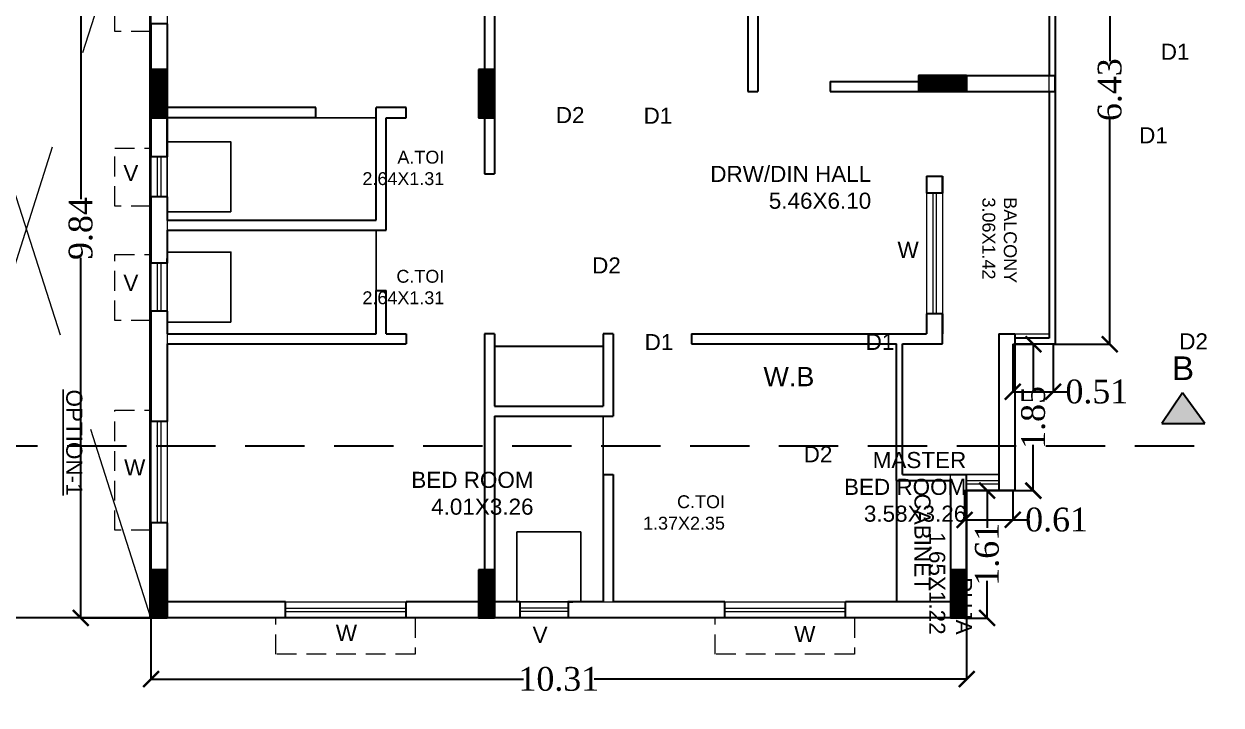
# Model space of a CAD drawing. Header units: metres. Extents: x 0 to 63445, y 32325 to 32915.
# Drawn here: x 63221.24 to 63236.37, y 32751.51 to 32760.11 of the extents above; entities that cross this region are included whole.
import ezdxf

# ---------------------------------------------------------------- set-up
doc = ezdxf.new("R2010")
doc.units = ezdxf.units.M
doc.header["$MEASUREMENT"] = 0
doc.header["$PDMODE"] = 34
doc.header["$PDSIZE"] = -10
for name, pattern in [('CONTINULUS', [0]), ('DASHED', [0.75, 0.5, -0.25]), ('DASHED2', [0.375, 0.25, -0.125])]:
    doc.linetypes.add(name, pattern=pattern)
doc.layers.get('0').update_dxf_attribs({"lineweight": 25})
doc.layers.add('BLK_1_FLR_1_BATH', color=3, linetype='Continuous', plot=False)
doc.layers.add('BLK_1_FLR_1_WATER_CLOSET', color=2, linetype='Continuous', plot=False)
for name, color, linetype, lineweight in [('BLK_1_FLR_1_BLT_UP_AREA', 14, 'DASHED', 9), ('BLK_1_FLR_1_BLT_UP_AREA_DEDUCT', 41, 'DASHED', 9), ('BLK_1_FLR_1_UNITFA', 7, 'Continuous', 0), ('colum', 1, 'Continuous', 30), ('COLUMN', 1, 'Continuous', 30), ('hatch', 251, 'Continuous', 20), ('TEXT-2', 65, 'Continuous', 18), ('wall', 7, 'Continuous', 30), ('window', 154, 'Continuous', 9)]:
    doc.layers.add(name, color=color, linetype=linetype, lineweight=lineweight)
doc.layers.add('text', color=65, linetype='Continuous')
doc.styles.add('AutoDCRFont', font='arial.ttf')
doc.styles.get("Standard").update_dxf_attribs({"font": 'arial.ttf', "height": 0.4})
doc.styles.add('TNR', font='times.ttf', dxfattribs={"height": 0.5})
doc.dimstyles.new('ARCHANA', dxfattribs={"dimscale": 0, "dimtxt": 0.5, "dimasz": 0.5, "dimexe": 0, "dimexo": 0, "dimgap": 0, "dimtad": 0, "dimzin": 0, "dimdsep": 46, "dimtxsty": 'TNR', "dimblk": 'ARCHTICK', "dimcen": 0.09, "dimclrd": 36, "dimclre": 36, "dimclrt": 7, "dimadec": 0, "dimazin": 0, "dimtfac": 1, "dimtofl": 0, "dimtmove": 0, "dimatfit": 3, "dimldrblk": 'ARCHTICK', "dimfxl": 1, "dimfrac": 2, "dimtolj": 1, "dimtzin": 0, "dimlwd": -1, "dimlwe": -1, "dimarcsym": 0})

# ---------------------------------------------------------------- blocks, each defined once
blk = doc.blocks.new('A$C7D115503')
at = {"layer": 'COLUMN', "ltscale": 3}
h = blk.add_hatch(dxfattribs=at)
h.set_pattern_fill('ANSI31', color=256, style=0)
h.paths.add_polyline_path([(-14.36, -11.59), (-6.36, -11.59), (-6.36, 12.41), (-14.36, 12.41)])
at = {"layer": 'COLUMN', "ltscale": 0.05}
for p, q in [((-14.36, 12.41), (-6.36, 12.41)), ((-14.36, 12.41), (-14.36, -11.59)), ((-6.36, 12.41), (-6.36, -11.59)), ((-6.36, -11.59), (-14.36, -11.59))]:
    blk.add_line(p, q, dxfattribs=at)
blk = doc.blocks.new('_ArchTick')
at = {"color": 0, "linetype": 'ByBlock', "const_width": 0.15}
blk.add_lwpolyline([(-0.5, -0.5), (0.5, 0.5)], dxfattribs=at)
blk = doc.blocks.new('*D239')
at = {"layer": 'Defpoints', "color": 0, "ltscale": 0.5, "transparency": 16777216}
for p in [(63222.843, 32762.445), (63221.955, 32752.606), (63222.843, 32752.606)]:
    blk.add_point(p, dxfattribs=at)
at = {"layer": 'wall', "color": 36, "ltscale": 0.5, "transparency": 16777216}
for p, q in [((63222.843, 32762.445), (63221.955, 32762.445)), ((63221.955, 32762.445), (63221.955, 32757.897)), ((63221.955, 32752.606), (63221.955, 32757.155)), ((63222.843, 32752.606), (63221.955, 32752.606))]:
    blk.add_line(p, q, dxfattribs=at)
at = {"layer": 'wall', "color": 36, "ltscale": 0.5, "transparency": 16777216, "xscale": 0.2, "yscale": 0.2, "zscale": 0.2}
for p, rotation in [((63221.955, 32762.445), 90), ((63221.955, 32752.606), 270)]:
    blk.add_blockref('_ArchTick', p, dxfattribs=dict(at, rotation=rotation))
at = {"layer": 'wall', "color": 7, "ltscale": 0.5, "transparency": 16777216, "insert": (63221.955, 32757.526), "char_height": 0.5, "attachment_point": 5, "rotation": 90, "style": 'TNR'}
blk.add_mtext('\\A1;{\\H0.6x;9.84}', dxfattribs=at)
blk = doc.blocks.new('*D240')
at = {"layer": 'Defpoints', "color": 0, "ltscale": 0.5, "transparency": 16777216}
for p in [(63222.843, 32752.606), (63233.157, 32752.606), (63233.157, 32751.834)]:
    blk.add_point(p, dxfattribs=at)
at = {"layer": 'wall', "color": 36, "ltscale": 0.5, "transparency": 16777216}
for p, q in [((63222.843, 32752.606), (63222.843, 32751.834)), ((63233.157, 32752.606), (63233.157, 32751.834)), ((63222.843, 32751.834), (63227.554, 32751.834)), ((63233.157, 32751.834), (63228.445, 32751.834))]:
    blk.add_line(p, q, dxfattribs=at)
at = {"layer": 'wall', "color": 36, "ltscale": 0.5, "transparency": 16777216, "xscale": 0.2, "yscale": 0.2, "zscale": 0.2, "rotation": 180}
blk.add_blockref('_ArchTick', (63222.843, 32751.834), dxfattribs=at)
at = {"layer": 'wall', "color": 36, "ltscale": 0.5, "transparency": 16777216, "xscale": 0.2, "yscale": 0.2, "zscale": 0.2}
blk.add_blockref('_ArchTick', (63233.157, 32751.834), dxfattribs=at)
at = {"layer": 'wall', "color": 7, "ltscale": 0.5, "transparency": 16777216, "insert": (63228, 32751.834), "char_height": 0.5, "attachment_point": 5, "style": 'TNR'}
blk.add_mtext('\\A1;{\\H0.6x;10.31}', dxfattribs=at)
blk = doc.blocks.new('*D241')
at = {"layer": 'Defpoints', "color": 0, "ltscale": 0.5, "transparency": 16777216}
for p in [(63234.251, 32762.496), (63234.251, 32756.065), (63234.967, 32756.065)]:
    blk.add_point(p, dxfattribs=at)
at = {"layer": 'wall', "color": 36, "ltscale": 0.5, "transparency": 16777216}
for p, q in [((63234.251, 32762.496), (63234.967, 32762.496)), ((63234.967, 32762.496), (63234.967, 32759.64)), ((63234.967, 32756.065), (63234.967, 32758.921)), ((63234.251, 32756.065), (63234.967, 32756.065))]:
    blk.add_line(p, q, dxfattribs=at)
at = {"layer": 'wall', "color": 36, "ltscale": 0.5, "transparency": 16777216, "xscale": 0.2, "yscale": 0.2, "zscale": 0.2}
for p, rotation in [((63234.967, 32762.496), 90), ((63234.967, 32756.065), 270)]:
    blk.add_blockref('_ArchTick', p, dxfattribs=dict(at, rotation=rotation))
at = {"layer": 'wall', "color": 7, "ltscale": 0.5, "transparency": 16777216, "insert": (63234.967, 32759.281), "char_height": 0.5, "attachment_point": 5, "rotation": 90, "style": 'TNR'}
blk.add_mtext('\\A1;{\\H0.6x;6.43}', dxfattribs=at)
blk = doc.blocks.new('*D242')
at = {"layer": 'Defpoints', "color": 0, "ltscale": 0.5, "transparency": 16777216}
for p in [(63233.741, 32756.065), (63234.251, 32756.065), (63234.251, 32755.465)]:
    blk.add_point(p, dxfattribs=at)
at = {"layer": 'wall', "color": 36, "ltscale": 0.5, "transparency": 16777216}
for p, q in [((63233.741, 32756.065), (63233.741, 32755.465)), ((63234.251, 32756.065), (63234.251, 32755.465)), ((63233.741, 32755.465), (63234.251, 32755.465)), ((63234.251, 32755.465), (63234.451, 32755.465))]:
    blk.add_line(p, q, dxfattribs=at)
at = {"layer": 'wall', "color": 36, "ltscale": 0.5, "transparency": 16777216, "xscale": 0.2, "yscale": 0.2, "zscale": 0.2, "rotation": 180}
blk.add_blockref('_ArchTick', (63233.741, 32755.465), dxfattribs=at)
at = {"layer": 'wall', "color": 36, "ltscale": 0.5, "transparency": 16777216, "xscale": 0.2, "yscale": 0.2, "zscale": 0.2}
blk.add_blockref('_ArchTick', (63234.251, 32755.465), dxfattribs=at)
at = {"layer": 'wall', "color": 7, "ltscale": 0.5, "transparency": 16777216, "insert": (63234.803, 32755.465), "char_height": 0.5, "attachment_point": 5, "style": 'TNR'}
blk.add_mtext('\\A1;{\\H0.6x;0.51}', dxfattribs=at)
blk = doc.blocks.new('*D243')
at = {"layer": 'Defpoints', "color": 0, "ltscale": 0.5, "transparency": 16777216}
for p in [(63233.741, 32756.065), (63233.741, 32754.215), (63234, 32754.215)]:
    blk.add_point(p, dxfattribs=at)
at = {"layer": 'wall', "color": 36, "ltscale": 0.5, "transparency": 16777216}
for p, q in [((63233.741, 32756.065), (63234, 32756.065)), ((63234, 32756.065), (63234, 32755.487)), ((63234, 32754.215), (63234, 32754.793)), ((63233.741, 32754.215), (63234, 32754.215))]:
    blk.add_line(p, q, dxfattribs=at)
at = {"layer": 'wall', "color": 36, "ltscale": 0.5, "transparency": 16777216, "xscale": 0.2, "yscale": 0.2, "zscale": 0.2}
for p, rotation in [((63234, 32756.065), 90), ((63234, 32754.215), 270)]:
    blk.add_blockref('_ArchTick', p, dxfattribs=dict(at, rotation=rotation))
at = {"layer": 'wall', "color": 7, "ltscale": 0.5, "transparency": 16777216, "insert": (63234, 32755.14), "char_height": 0.5, "attachment_point": 5, "rotation": 90, "style": 'TNR'}
blk.add_mtext('\\A1;{\\H0.6x;1.85}', dxfattribs=at)
blk = doc.blocks.new('*D244')
at = {"layer": 'Defpoints', "color": 0, "ltscale": 0.5, "transparency": 16777216}
for p in [(63233.131, 32754.215), (63233.741, 32754.215), (63233.131, 32753.847)]:
    blk.add_point(p, dxfattribs=at)
at = {"layer": 'wall', "color": 36, "ltscale": 0.5, "transparency": 16777216}
for p, q in [((63233.131, 32754.215), (63233.131, 32753.847)), ((63233.741, 32754.215), (63233.741, 32753.847)), ((63233.131, 32753.847), (63233.741, 32753.847)), ((63233.741, 32753.847), (63233.941, 32753.847))]:
    blk.add_line(p, q, dxfattribs=at)
at = {"layer": 'wall', "color": 36, "ltscale": 0.5, "transparency": 16777216, "xscale": 0.2, "yscale": 0.2, "zscale": 0.2, "rotation": 180}
blk.add_blockref('_ArchTick', (63233.131, 32753.847), dxfattribs=at)
at = {"layer": 'wall', "color": 36, "ltscale": 0.5, "transparency": 16777216, "xscale": 0.2, "yscale": 0.2, "zscale": 0.2}
blk.add_blockref('_ArchTick', (63233.741, 32753.847), dxfattribs=at)
at = {"layer": 'wall', "color": 7, "ltscale": 0.5, "transparency": 16777216, "insert": (63234.294, 32753.847), "char_height": 0.5, "attachment_point": 5, "style": 'TNR'}
blk.add_mtext('\\A1;{\\H0.6x;0.61}', dxfattribs=at)
blk = doc.blocks.new('*D245')
at = {"layer": 'Defpoints', "color": 0, "ltscale": 0.5, "transparency": 16777216}
for p in [(63233.131, 32754.215), (63233.131, 32752.606), (63233.415, 32752.606)]:
    blk.add_point(p, dxfattribs=at)
at = {"layer": 'wall', "color": 36, "ltscale": 0.5, "transparency": 16777216}
for p, q in [((63233.131, 32754.215), (63233.415, 32754.215)), ((63233.415, 32754.215), (63233.415, 32753.745)), ((63233.415, 32752.606), (63233.415, 32753.076)), ((63233.131, 32752.606), (63233.415, 32752.606))]:
    blk.add_line(p, q, dxfattribs=at)
at = {"layer": 'wall', "color": 36, "ltscale": 0.5, "transparency": 16777216, "xscale": 0.2, "yscale": 0.2, "zscale": 0.2}
for p, rotation in [((63233.415, 32754.215), 90), ((63233.415, 32752.606), 270)]:
    blk.add_blockref('_ArchTick', p, dxfattribs=dict(at, rotation=rotation))
at = {"layer": 'wall', "color": 7, "ltscale": 0.5, "transparency": 16777216, "insert": (63233.415, 32753.411), "char_height": 0.5, "attachment_point": 5, "rotation": 90, "style": 'TNR'}
blk.add_mtext('\\A1;{\\H0.6x;1.61}', dxfattribs=at)

msp = doc.modelspace()

# ---------------------------------------------------------------- hatches: boundary and pattern name
at = {"layer": 'wall', "ltscale": 3}
msp.add_hatch(color=252, dxfattribs=at).paths.add_polyline_path([(63235.6251, 32755.0638), (63236.1669, 32755.0638), (63235.8871, 32755.4529)])

# ---------------------------------------------------------------- linework, layer by layer
at = {"layer": 'BLK_1_FLR_1_BATH', "color": 3}
for points in [[(63225.6891, 32757.6317), (63223.0458, 32757.6317), (63223.0458, 32758.9271), (63225.6891, 32758.9271)], [(63225.6891, 32756.1966), (63223.0458, 32756.1966), (63223.0458, 32757.5047), (63225.6891, 32757.5047)], [(63227.1877, 32755.1551), (63228.5593, 32755.1551), (63228.5593, 32752.8097), (63227.1877, 32752.8097)]]:
    msp.add_lwpolyline(points, close=True, dxfattribs=at)
at = {"layer": 'BLK_1_FLR_1_BLT_UP_AREA', "color": 14, "linetype": 'CONTINULUS', "ltscale": 0.05}
msp.add_lwpolyline([(63170.8973, 32752.6065), (63233.1569, 32752.6065), (63233.1569, 32754.2153), (63233.7665, 32754.2153), (63233.7665, 32756.0653), (63234.2761, 32756.0653), (63234.2761, 32762.496), (63233.1569, 32762.496), (63233.1569, 32764.9344), (63234.2761, 32764.9344), (63234.2761, 32771.3651), (63233.7665, 32771.3651), (63233.7665, 32773.2151), (63233.1569, 32773.2151), (63233.1569, 32774.8239), (63170.8973, 32774.8239)], dxfattribs=at)
at = {"layer": 'BLK_1_FLR_1_BLT_UP_AREA_DEDUCT', "color": 14, "linetype": 'Continuous'}
msp.add_lwpolyline([(63222.8249, 32752.6065), (63219.6764, 32752.6065), (63219.6764, 32762.6484), (63222.8249, 32762.6484)], close=True, dxfattribs=at)
at = {"layer": 'BLK_1_FLR_1_UNITFA', "color": 3, "ltscale": 0.5}
msp.add_lwpolyline([(63234.1999, 32762.4197), (63233.1569, 32762.4197), (63233.1569, 32762.2927), (63227.0607, 32762.2927), (63227.0607, 32762.4451), (63223.0458, 32762.4451), (63223.0458, 32752.8097), (63232.9537, 32752.8097), (63232.9537, 32754.4185), (63233.5642, 32754.4185), (63233.5633, 32756.1966), (63234.1999, 32756.1966), (63234.1999, 32762.4197)], close=True, dxfattribs=at)
at = {"layer": 'BLK_1_FLR_1_WATER_CLOSET', "color": 3}
for points in [[(63223.8545, 32757.7361), (63223.0458, 32757.7361), (63223.0458, 32758.6211), (63223.8545, 32758.6211)], [(63223.8545, 32756.3438), (63223.0458, 32756.3438), (63223.0458, 32757.2287), (63223.8545, 32757.2287)], [(63228.2779, 32752.8097), (63227.4692, 32752.8097), (63227.4692, 32753.6946), (63228.2779, 32753.6946)]]:
    msp.add_lwpolyline(points, close=True, dxfattribs=at)
at = {"layer": 'colum', "linetype": 'DASHED2', "ltscale": 3}
msp.add_lwpolyline([(63167.7841, 32754.7821), (63236.3738, 32754.7821)], dxfattribs=at)
at = {"layer": 'hatch', "linetype": 'DASHED2', "ltscale": 10}
for p, q in [((63222.8426, 32752.6065), (63219.694, 32762.4451)), ((63219.694, 32752.6076), (63222.8426, 32762.4451))]:
    msp.add_line(p, q, dxfattribs=at)
at = {"layer": 'wall', "ltscale": 0.05}
for p, q in [((63227.1877, 32762.6484), (63227.1877, 32759.3082)), ((63234.2761, 32762.496), (63234.2761, 32759.4606)), ((63227.0607, 32762.4451), (63227.0607, 32759.3082)), ((63234.1999, 32762.4197), (63234.1999, 32759.4606)), ((63230.3882, 32762.2927), (63230.3882, 32759.2574)), ((63230.5152, 32762.2927), (63230.5152, 32759.2574)), ((63222.8426, 32760.1112), (63222.8426, 32758.4311)), ((63223.0458, 32760.1112), (63223.0458, 32759.0542)), ((63232.9537, 32759.4606), (63232.9537, 32759.3844)), ((63233.1569, 32759.4606), (63233.1569, 32759.2574)), ((63233.1569, 32759.2574), (63233.1569, 32759.4606)), ((63231.4296, 32759.3844), (63231.4296, 32759.2574)), ((63231.4296, 32759.3844), (63232.9537, 32759.3844)), ((63231.4296, 32759.3844), (63232.9537, 32759.3844)), ((63226.9845, 32759.232), (63227.1877, 32759.232)), ((63230.3882, 32759.2574), (63230.5152, 32759.2574)), ((63230.3882, 32759.2574), (63230.5152, 32759.2574)), ((63231.4296, 32759.2574), (63232.9537, 32759.2574)), ((63231.4296, 32759.2574), (63233.1569, 32759.2574)), ((63234.1999, 32759.2574), (63234.1999, 32756.1415)), ((63234.2761, 32759.2574), (63234.2761, 32756.0653)), ((63226.9845, 32759.105), (63227.0607, 32759.105)), ((63227.0607, 32759.105), (63227.0607, 32758.2169)), ((63227.1877, 32759.105), (63227.1877, 32758.2169)), ((63223.0458, 32758.9271), (63223.0458, 32758.4311)), ((63227.0607, 32758.2169), (63227.1877, 32758.2169)), ((63227.0607, 32758.2169), (63227.1877, 32758.2169)), ((63232.6489, 32758.1905), (63232.8521, 32758.1905)), ((63232.6489, 32758.1905), (63232.6489, 32757.9724)), ((63232.8521, 32758.1905), (63232.8521, 32757.9724)), ((63232.8521, 32757.9724), (63232.8521, 32758.1905)), ((63222.8426, 32757.9261), (63222.8426, 32757.0911)), ((63223.0458, 32757.9261), (63223.0458, 32757.6317)), ((63223.0458, 32757.6317), (63225.6891, 32757.6317)), ((63223.0458, 32757.5047), (63223.0458, 32757.0911)), ((63223.0458, 32757.5047), (63225.8161, 32757.5047)), ((63225.6891, 32756.7427), (63225.8161, 32756.7427)), ((63222.8426, 32756.4815), (63222.8426, 32755.0881)), ((63223.0458, 32756.4815), (63223.0458, 32756.1966)), ((63232.6489, 32756.4484), (63232.6489, 32756.1966)), ((63232.8521, 32756.4484), (63232.8521, 32756.1966)), ((63232.8521, 32756.0696), (63232.8521, 32756.4484)), ((63223.0458, 32756.1966), (63225.6891, 32756.1966)), ((63225.8161, 32756.1966), (63226.0701, 32756.1966)), ((63226.0701, 32756.1966), (63226.0701, 32756.0696)), ((63227.0607, 32756.1966), (63227.0607, 32752.797)), ((63227.1877, 32756.1966), (63227.1877, 32755.2821)), ((63228.5593, 32756.1966), (63228.5593, 32755.2821)), ((63228.6863, 32756.1966), (63228.6863, 32756.0696)), ((63229.677, 32756.1966), (63229.677, 32756.0696)), ((63229.677, 32756.1966), (63232.6489, 32756.1966)), ((63233.5633, 32756.1966), (63233.7665, 32756.1966)), ((63233.5633, 32756.1966), (63233.5633, 32754.2153)), ((63233.7665, 32756.1966), (63233.7665, 32754.2153)), ((63234.1999, 32756.1415), (63233.7665, 32756.1415)), ((63223.0458, 32756.0696), (63223.0458, 32755.0881)), ((63223.0458, 32756.0696), (63225.9939, 32756.0696)), ((63225.8669, 32756.0696), (63226.0701, 32756.0696)), ((63228.6863, 32756.0696), (63228.6863, 32755.1551)), ((63229.677, 32756.0696), (63232.2678, 32756.0696)), ((63232.344, 32756.0696), (63232.8521, 32756.0696)), ((63234.2761, 32756.0653), (63233.7665, 32756.0653)), ((63227.1877, 32755.2821), (63228.5593, 32755.2821)), ((63227.1877, 32755.1551), (63227.1877, 32753.2034)), ((63227.1877, 32755.1551), (63228.6863, 32755.1551)), ((63228.5593, 32754.4185), (63228.5593, 32752.8097)), ((63228.5593, 32754.4185), (63228.6863, 32754.4185)), ((63228.6863, 32754.4185), (63228.6863, 32752.8097)), ((63232.2678, 32754.3423), (63232.9537, 32754.3423)), ((63232.344, 32754.4185), (63233.1569, 32754.4185)), ((63232.9537, 32754.3423), (63232.9537, 32752.8097)), ((63233.1569, 32754.2153), (63233.1569, 32752.6065)), ((63233.1569, 32754.2153), (63233.7665, 32754.2153)), ((63233.1569, 32752.6065), (63233.1569, 32754.2153)), ((63222.8426, 32753.8094), (63222.8426, 32752.6065)), ((63223.0458, 32753.8094), (63223.0458, 32752.8097)), ((63224.546, 32752.8097), (63223.0458, 32752.8097)), ((63226.9845, 32752.8097), (63226.0701, 32752.8097)), ((63226.0701, 32752.8097), (63226.0701, 32752.797)), ((63227.5082, 32752.8097), (63227.1877, 32752.8097)), ((63227.5082, 32752.8097), (63227.3713, 32752.8097)), ((63228.5593, 32752.8097), (63228.116, 32752.8097)), ((63228.5593, 32752.8097), (63228.1178, 32752.8097)), ((63230.0994, 32752.8097), (63228.6863, 32752.8097)), ((63232.9537, 32752.8097), (63231.6235, 32752.8097)), ((63224.546, 32752.6065), (63223.0458, 32752.6065)), ((63226.9845, 32752.6065), (63226.0701, 32752.6065)), ((63227.5082, 32752.6065), (63226.9845, 32752.6065)), ((63230.0994, 32752.6065), (63228.1178, 32752.6065)), ((63233.1569, 32752.6065), (63231.6235, 32752.6065))]:
    msp.add_line(p, q, dxfattribs=at)
at = {"layer": 'wall', "ltscale": 3}
for p, q in [((63223.0458, 32760.1112), (63222.8426, 32760.1112)), ((63223.0458, 32758.4311), (63222.8426, 32758.4311)), ((63223.0458, 32757.9261), (63222.8426, 32757.9261)), ((63232.8521, 32757.9724), (63232.6489, 32757.9724)), ((63223.0458, 32757.0911), (63222.8426, 32757.0911)), ((63223.0458, 32756.4815), (63222.8426, 32756.4815)), ((63232.8521, 32756.4484), (63232.6489, 32756.4484)), ((63235.8871, 32755.4529), (63235.6251, 32755.0638)), ((63236.1669, 32755.0638), (63235.8871, 32755.4529)), ((63223.0458, 32755.0881), (63222.8426, 32755.0881)), ((63235.6251, 32755.0638), (63236.1669, 32755.0638)), ((63223.0458, 32753.8094), (63222.8426, 32753.8094)), ((63224.546, 32752.6065), (63224.546, 32752.8097)), ((63226.0701, 32752.6065), (63226.0701, 32752.8097)), ((63227.5082, 32752.8097), (63227.5082, 32752.6065)), ((63228.1178, 32752.8097), (63228.1178, 32752.6065)), ((63230.0994, 32752.6065), (63230.0994, 32752.8097)), ((63231.6235, 32752.6065), (63231.6235, 32752.8097))]:
    msp.add_line(p, q, dxfattribs=at)
at = {"layer": 'wall'}
for p, q in [((63233.1569, 32759.4606), (63234.2761, 32759.4606)), ((63234.2761, 32759.2574), (63234.2761, 32759.4606)), ((63233.1569, 32759.2574), (63234.2761, 32759.2574)), ((63224.927, 32759.0542), (63223.0458, 32759.0542)), ((63224.927, 32758.9271), (63224.927, 32759.0542)), ((63226.0701, 32759.0542), (63225.6891, 32759.0542)), ((63225.6891, 32757.6317), (63225.6891, 32759.0542)), ((63226.0701, 32758.9271), (63226.0701, 32759.0542)), ((63224.927, 32758.9271), (63223.0458, 32758.9271)), ((63225.8161, 32757.5047), (63225.8161, 32758.9271)), ((63225.8161, 32758.9271), (63226.0701, 32758.9271)), ((63225.6891, 32756.1966), (63225.6891, 32756.7427)), ((63225.8161, 32756.1966), (63225.8161, 32756.7427)), ((63227.1877, 32756.1966), (63227.0607, 32756.1966)), ((63228.6863, 32756.1966), (63228.5593, 32756.1966)), ((63227.1877, 32756.0409), (63228.5593, 32756.0409)), ((63232.2678, 32754.3423), (63232.2678, 32756.0696)), ((63232.344, 32754.4185), (63232.344, 32756.0696)), ((63232.2678, 32754.3423), (63232.2678, 32752.8097)), ((63222.8426, 32752.6065), (63219.694, 32752.6065))]:
    msp.add_line(p, q, dxfattribs=at)
at = {"layer": 'wall', "ltscale": 0.1}
for p, q in [((63223.0458, 32758.4311), (63223.0458, 32758.9271)), ((63223.0458, 32757.0911), (63223.0458, 32757.1488)), ((63228.1178, 32752.8097), (63228.1756, 32752.8097))]:
    msp.add_line(p, q, dxfattribs=at)
at = {"layer": 'wall', "ltscale": 0.5}
msp.add_line((63233.1569, 32754.2153), (63233.1569, 32754.4185), dxfattribs=at)
msp.add_lwpolyline([(63219.694, 32764.9852), (63222.8426, 32764.9852), (63222.8426, 32774.8239), (63233.1569, 32774.8239), (63233.1569, 32773.2151), (63233.7665, 32773.2151), (63233.7665, 32771.3651), (63234.2507, 32771.3651), (63234.2761, 32771.3651), (63234.2761, 32764.9344), (63233.1569, 32764.9344), (63233.1569, 32762.496), (63234.2507, 32762.496), (63234.2761, 32762.496), (63234.2761, 32756.0653), (63233.7665, 32756.0653), (63233.7665, 32754.2153), (63233.1569, 32754.2153), (63233.1569, 32752.6065), (63222.8426, 32752.6065), (63222.8426, 32762.4451), (63219.694, 32762.4451)], dxfattribs=at)
at = {"layer": 'wall'}
msp.add_arc((63233.1315, 32752.7578), 0.0254, 270, 0, dxfattribs=at)
at = {"layer": 'window'}
for p, q in [((63222.8426, 32758.4311), (63222.8426, 32757.9261)), ((63222.9225, 32758.4311), (63222.9225, 32757.9261)), ((63222.9658, 32758.4311), (63222.9658, 32757.9261)), ((63223.0458, 32758.4311), (63223.0458, 32757.9261)), ((63222.8426, 32757.927), (63222.8426, 32757.9261)), ((63222.9225, 32757.927), (63222.9225, 32757.9261)), ((63222.9658, 32757.927), (63222.9658, 32757.9261)), ((63223.0458, 32757.927), (63223.0458, 32757.9261)), ((63232.6489, 32757.9724), (63232.6489, 32756.4493)), ((63232.7288, 32757.9724), (63232.7288, 32756.4493)), ((63232.7721, 32757.9724), (63232.7721, 32756.4493)), ((63232.8521, 32757.9724), (63232.8521, 32756.4493)), ((63222.8426, 32757.0911), (63222.8426, 32756.4815)), ((63222.9225, 32757.0911), (63222.9225, 32756.4815)), ((63222.9658, 32757.0911), (63222.9658, 32756.4815)), ((63223.0458, 32757.0911), (63223.0458, 32756.4815)), ((63222.8426, 32756.4824), (63222.8426, 32756.4815)), ((63222.9225, 32756.4824), (63222.9225, 32756.4815)), ((63222.9658, 32756.4824), (63222.9658, 32756.4815)), ((63223.0458, 32756.4824), (63223.0458, 32756.4815)), ((63222.8426, 32755.0881), (63222.8426, 32753.8103)), ((63222.9225, 32755.0881), (63222.9225, 32753.8103)), ((63222.9658, 32755.0881), (63222.9658, 32753.8103)), ((63223.0458, 32755.0881), (63223.0458, 32753.8103)), ((63233.5642, 32754.4185), (63233.1569, 32754.4185)), ((63233.5642, 32754.3386), (63233.1569, 32754.3386)), ((63233.5642, 32754.2953), (63233.1569, 32754.2953)), ((63233.5642, 32754.2153), (63233.1569, 32754.2153)), ((63224.546, 32752.8097), (63226.0692, 32752.8097)), ((63227.5091, 32752.8097), (63227.5082, 32752.8097)), ((63228.1178, 32752.8096), (63227.5091, 32752.8097)), ((63228.1169, 32752.8097), (63228.116, 32752.8097)), ((63230.0994, 32752.8097), (63231.6226, 32752.8097)), ((63224.546, 32752.7297), (63226.0692, 32752.7297)), ((63224.546, 32752.6864), (63226.0692, 32752.6864)), ((63227.5091, 32752.7297), (63227.5082, 32752.7297)), ((63227.5091, 32752.6864), (63227.5082, 32752.6864)), ((63228.1178, 32752.7297), (63227.5091, 32752.7297)), ((63228.1178, 32752.6864), (63227.5091, 32752.6864)), ((63230.0994, 32752.7297), (63231.6226, 32752.7297)), ((63230.0994, 32752.6864), (63231.6226, 32752.6864)), ((63224.546, 32752.6065), (63226.0692, 32752.6065)), ((63227.5091, 32752.6065), (63227.5082, 32752.6065)), ((63227.5091, 32752.6065), (63228.1178, 32752.6065)), ((63230.0994, 32752.6065), (63231.6226, 32752.6065))]:
    msp.add_line(p, q, dxfattribs=at)
at = {"layer": 'window', "color": 8, "linetype": 'DASHED2'}
for points in [[(63222.8426, 32760.0174), (63222.3854, 32760.0174), (63222.3854, 32761.7796), (63222.8426, 32761.7796)], [(63222.8426, 32757.811), (63222.3854, 32757.811), (63222.3854, 32758.5403), (63222.8426, 32758.5403)], [(63222.8426, 32756.3663), (63222.3854, 32756.3663), (63222.3854, 32757.2003), (63222.8426, 32757.2003)], [(63222.8426, 32753.7157), (63222.3854, 32753.7157), (63222.3854, 32755.2324), (63222.8426, 32755.2324)], [(63226.1843, 32752.6065), (63226.1843, 32752.1492), (63224.4222, 32752.1492), (63224.4222, 32752.6065)], [(63231.7377, 32752.6065), (63231.7377, 32752.1492), (63229.9756, 32752.1492), (63229.9756, 32752.6065)]]:
    msp.add_lwpolyline(points, dxfattribs=at)

# ---------------------------------------------------------------- block references
at = {"layer": 'COLUMN', "ltscale": 0.05, "xscale": -0.025400733691282, "yscale": 0.025400733691282, "zscale": 0.025400733691282}
for p in [(63222.6809, 32759.2214), (63226.8229, 32759.2214), (63222.6809, 32752.9007), (63226.8229, 32752.9007), (63232.792, 32752.9007)]:
    msp.add_blockref('A$C7D115503', p, dxfattribs=at)
at = {"layer": 'COLUMN', "ltscale": 0.05, "xscale": -0.025400733691282, "yscale": 0.025400733691282, "zscale": 0.025400733691282, "rotation": 270}
msp.add_blockref('A$C7D115503', (63232.8415, 32759.6222), dxfattribs=at)

# ---------------------------------------------------------------- texts
at = {"layer": 'text'}
for s, insert, char_height, width, attachment_point in [('D1', (63235.9743, 32759.8619), 0.20321, 5.867919, 3), ('\\pt3.4545;D2', (63228.3248, 32759.0618), 0.203206, 5.867919, 3), ('D1', (63229.4345, 32759.0542), 0.20321, 5.867919, 3), ('D1', (63235.7009, 32758.8069), 0.20321, 5.867919, 3), ('A.TOI\\P2.64X1.31', (63226.5519, 32758.0738), 0.16256, 4.465728, 9), ('DRW/DIN HALL\\P5.46X6.10', (63231.9497, 32757.7739), 0.203206, 5.588511, 9), ('\\pt3.4545;D2', (63228.7842, 32757.1624), 0.203206, 5.867919, 3), ('C.TOI\\P2.64X1.31', (63226.5519, 32756.5687), 0.16256, 4.465728, 9), ('D1', (63229.4478, 32756.1935), 0.20321, 5.867919, 3), ('D1', (63232.2426, 32756.1966), 0.20321, 5.867919, 3), ('\\pt3.4545;D2', (63236.2078, 32756.2031), 0.203206, 5.867919, 3), ('W.B', (63231.2308, 32755.5345), 0.24385, 6.736694, 9), ('\\pt3.4545;D2', (63231.4592, 32754.7768), 0.203206, 5.867919, 3), ('MASTER \\PBED ROOM\\P3.58X3.26', (63233.1517, 32753.8197), 0.20321, 5.588511, 9), ('BED ROOM\\P4.01X3.26', (63227.6802, 32753.9083), 0.20321, 5.588511, 9), ('C.TOI\\P1.37X2.35', (63230.1006, 32753.7206), 0.16256, 4.465728, 9)]:
    msp.add_mtext(s, dxfattribs=dict(at, insert=insert, char_height=char_height, width=width, attachment_point=attachment_point))
at = {"layer": 'text', "rotation": 270}
for s, insert, char_height, width, attachment_point in [('\\pi1.66205; BALCONY\\P\\pi1.72842;3.06X1.42', (63233.7898, 32759.6474), 0.162565, 4.470808, 1), ('{\\LOPTION-1}', (63221.9747, 32754.1522), 0.203206, 6.24893, 3), ('\\pi2.34141;CABINET', (63232.4939, 32756.5205), 0.203206, 5.893319, 7), ('PUJA\\P1.65X1.22', (63233.225, 32752.3959), 0.20321, 5.68602, 3)]:
    msp.add_mtext(s, dxfattribs=dict(at, insert=insert, char_height=char_height, width=width, attachment_point=attachment_point))
at = {"layer": 'TEXT-2', "style": 'AutoDCRFont'}
for s, insert, char_height, width, attachment_point in [('V', (63222.4937, 32758.1267), 0.2032, 0.183842, 7), ('W', (63232.2827, 32757.1563), 0.2032, 0.183842, 7), ('V', (63222.4937, 32756.7391), 0.2032, 0.183842, 7), ('B', (63235.7535, 32755.9117), 0.3, 0.271413, 1), ('W', (63222.5037, 32754.407), 0.2032, 0.183842, 7), ('W', (63225.1805, 32752.3167), 0.2032, 0.183842, 7), ('V', (63227.6686, 32752.2916), 0.2032, 0.183842, 7), ('W', (63230.9769, 32752.3015), 0.2032, 0.183842, 7)]:
    msp.add_mtext(s, dxfattribs=dict(at, insert=insert, char_height=char_height, width=width, attachment_point=attachment_point))

# ---------------------------------------------------------------- dimensions: what is measured, and where the dimension line sits
at = {"layer": 'wall', "ltscale": 0.5}
for base, p1, p2, angle, picture, middle in [((63234.9666, 32756.0653), (63234.2507, 32762.496), (63234.2507, 32756.0653), 270, '*D241', (63234.9666, 32759.2806)), ((63221.955, 32752.6065), (63222.8426, 32762.4451), (63222.8426, 32752.6065), 270, '*D239', (63221.955, 32757.5258)), ((63233.9999, 32754.2153), (63233.7411, 32756.0653), (63233.7411, 32754.2153), 270, '*D243', (63233.9999, 32755.1403)), ((63234.2507, 32755.4654), (63233.7411, 32756.0653), (63234.2507, 32756.0653), 180, '*D242', (63234.8033, 32755.4654)), ((63233.4146, 32752.6065), (63233.1315, 32754.2153), (63233.1315, 32752.6065), 270, '*D245', (63233.4146, 32753.4109))]:
    dim = msp.add_linear_dim(base=base, p1=p1, p2=p2, angle=angle, text='{\\H0.6x;<>}', dimstyle='ARCHANA', override={"dimscale": 1, "dimtxt": 0.3, "dimasz": 0.2, "dimfxl": 6, "dimarcsym": 1}, dxfattribs=at)
    dim.commit()
    dim.dimension.update_dxf_attribs({"geometry": picture, "text_midpoint": middle})
dim = msp.add_linear_dim(base=(63233.1315, 32753.8469), p1=(63233.7411, 32754.2153), p2=(63233.1315, 32754.2153), angle=180, text='{\\H0.6x;<>}', dimstyle='ARCHANA', override={"dimscale": 1, "dimtxt": 0.3, "dimasz": 0.2, "dimfxl": 6, "dimarcsym": 1}, dxfattribs=at)
dim.commit()
dim.dimension.update_dxf_attribs({"geometry": '*D244', "text_midpoint": (63234.2936, 32753.8469), "dimtype": 160})
dim = msp.add_linear_dim(base=(63233.1569, 32751.8344), p1=(63222.8426, 32752.6065), p2=(63233.1569, 32752.6065), text='{\\H0.6x;<>}', dimstyle='ARCHANA', override={"dimscale": 1, "dimtxt": 0.3, "dimasz": 0.2, "dimfxl": 6, "dimarcsym": 1}, dxfattribs=at)
dim.commit()
dim.dimension.update_dxf_attribs({"geometry": '*D240', "text_midpoint": (63227.9997, 32751.8344), "dimtype": 160})

doc.saveas('drawing.dxf')
